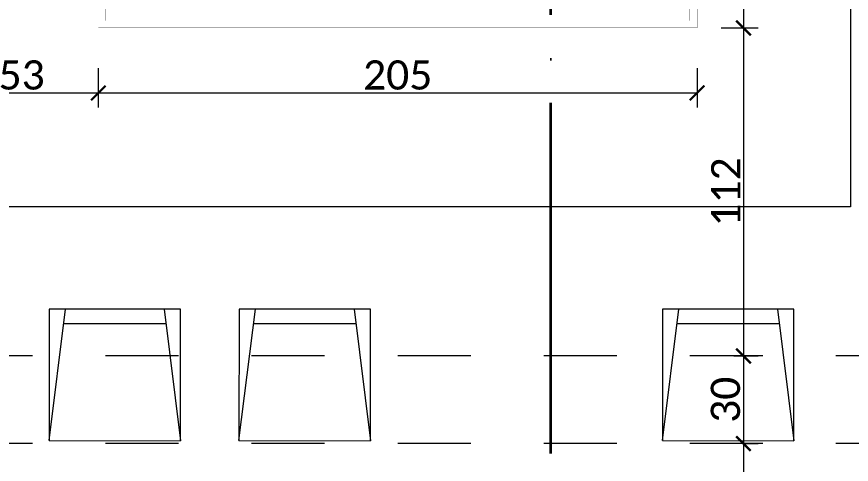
# Model space of a CAD drawing. Header units: centimetres. Extents: x -26724 to 60145, y -23645 to 6771.
# Drawn here: x -11501.2 to -11215.4, y 1805.8 to 1959 of the extents above; entities that cross this region are included whole.
import ezdxf

# ---------------------------------------------------------------- set-up
doc = ezdxf.new("R2010")
doc.units = ezdxf.units.CM
doc.linetypes.add('ACAD_ISO04W100', pattern=[30, 24, -3, 0, -3])
doc.linetypes.add('DALEKOVOD_VN', pattern=[5, 2.5, -2.5])
doc.layers.add('2.IZGLED', color=7, linetype='Continuous', lineweight=13)
doc.layers.add('4.KOTE', color=88, linetype='Continuous', lineweight=15)
doc.layers.add('3.IZGLED 2', color=7, linetype='Continuous', lineweight=9, true_color=0x4a4a4a)
doc.layers.add('IZGLED 2', color=253, linetype='Continuous', lineweight=9, true_color=0x828282)
doc.styles.get("Standard").update_dxf_attribs({"font": 'calibri.ttf'})
doc.dimstyles.new('ja 1 50', dxfattribs={"dimtxt": 10, "dimasz": 5, "dimexe": 5, "dimexo": 5, "dimgap": 1, "dimtad": 1, "dimdec": 0, "dimtxsty": 'Standard', "dimblk": 'ARCHTICK', "dimcen": 2.5, "dimclrd": 256, "dimclrt": 7, "dimadec": 0, "dimazin": 0, "dimtfac": 1, "dimtdec": 0, "dimtix": 1, "dimtmove": 1, "dimatfit": 3, "dimldrblk": 'ARCHTICK', "dimfxl": 10, "dimfxlon": 1, "dimlwd": 0, "dimlwe": 9, "dimarcsym": 0})

# ---------------------------------------------------------------- blocks, each defined once
blk = doc.blocks.new('_ArchTick')
at = {"color": 0, "linetype": 'ByBlock', "const_width": 0.15}
blk.add_lwpolyline([(-0.5, -0.5), (0.5, 0.5)], dxfattribs=at)
blk = doc.blocks.new('*D1905')
at = {"layer": '4.KOTE', "color": 0, "lineweight": 9, "transparency": 16777216}
for p, q in [((-11473.22, 1941.33), (-11473.22, 1927.89)), ((-11525.73, 1938.69), (-11525.73, 1927.89))]:
    blk.add_line(p, q, dxfattribs=at)
at = {"layer": '4.KOTE', "lineweight": 0, "transparency": 16777216}
blk.add_line((-11525.73, 1932.89), (-11473.22, 1932.89), dxfattribs=at)
at = {"layer": 'Defpoints', "color": 0, "transparency": 16777216}
for p in [(-11473.22, 1955.14, 13.5), (-11525.73, 1942.35, 13.5), (-11473.22, 1932.89)]:
    blk.add_point(p, dxfattribs=at)
at = {"layer": '4.KOTE', "lineweight": 0, "transparency": 16777216, "xscale": 5, "yscale": 5, "zscale": 5, "rotation": 180}
blk.add_blockref('_ArchTick', (-11525.73, 1932.89), dxfattribs=at)
at = {"layer": '4.KOTE', "lineweight": 0, "transparency": 16777216, "xscale": 5, "yscale": 5, "zscale": 5}
blk.add_blockref('_ArchTick', (-11473.22, 1932.89), dxfattribs=at)
at = {"layer": '4.KOTE', "color": 7, "transparency": 16777216, "insert": (-11499.48, 1939.01), "char_height": 10, "attachment_point": 5}
blk.add_mtext('53', dxfattribs=at)
blk = doc.blocks.new('*D1906')
at = {"layer": '4.KOTE', "color": 0, "lineweight": 9, "transparency": 16777216}
for p, q in [((-11473.22, 1941.33), (-11473.22, 1927.89)), ((-11268.22, 1941.33), (-11268.22, 1927.89))]:
    blk.add_line(p, q, dxfattribs=at)
at = {"layer": '4.KOTE', "lineweight": 0, "transparency": 16777216}
blk.add_line((-11473.22, 1932.89), (-11268.22, 1932.89), dxfattribs=at)
at = {"layer": 'Defpoints', "color": 0, "transparency": 16777216}
for p in [(-11473.22, 1955.14, 13.5), (-11268.22, 1955.14, 13.5), (-11268.22, 1932.89)]:
    blk.add_point(p, dxfattribs=at)
at = {"layer": '4.KOTE', "lineweight": 0, "transparency": 16777216, "xscale": 5, "yscale": 5, "zscale": 5, "rotation": 180}
blk.add_blockref('_ArchTick', (-11473.22, 1932.89), dxfattribs=at)
at = {"layer": '4.KOTE', "lineweight": 0, "transparency": 16777216, "xscale": 5, "yscale": 5, "zscale": 5}
blk.add_blockref('_ArchTick', (-11268.22, 1932.89), dxfattribs=at)
at = {"layer": '4.KOTE', "color": 7, "transparency": 16777216, "insert": (-11370.72, 1939.01), "char_height": 10, "attachment_point": 5}
blk.add_mtext('205', dxfattribs=at)
blk = doc.blocks.new('*D1910')
at = {"layer": '4.KOTE', "color": 0, "lineweight": 9, "transparency": 16777216}
for p, q in [((-11261.21, 2065.14), (-11247.34, 2065.14)), ((-11259.94, 1955.14), (-11247.34, 1955.14))]:
    blk.add_line(p, q, dxfattribs=at)
at = {"layer": '4.KOTE', "lineweight": 0, "transparency": 16777216}
blk.add_line((-11252.34, 2065.14), (-11252.34, 1955.14), dxfattribs=at)
at = {"layer": 'Defpoints', "color": 0, "transparency": 16777216}
for p in [(-11280.15, 2065.14, 13.5), (-11268.22, 1955.14, 13.5), (-11252.34, 1955.14)]:
    blk.add_point(p, dxfattribs=at)
at = {"layer": '4.KOTE', "lineweight": 0, "transparency": 16777216, "xscale": 5, "yscale": 5, "zscale": 5}
for p, rotation in [((-11252.34, 2065.14), 90), ((-11252.34, 1955.14), 270)]:
    blk.add_blockref('_ArchTick', p, dxfattribs=dict(at, rotation=rotation))
at = {"layer": '4.KOTE', "color": 7, "transparency": 16777216, "insert": (-11258.47, 2010.14), "char_height": 10, "attachment_point": 5, "rotation": 90}
blk.add_mtext('110', dxfattribs=at)
blk = doc.blocks.new('*D1917')
at = {"layer": '4.KOTE', "color": 0, "lineweight": 9, "transparency": 16777216}
for p, q in [((-11259.94, 1955.14), (-11247.34, 1955.14)), ((-11255.66, 1842.89), (-11247.34, 1842.89))]:
    blk.add_line(p, q, dxfattribs=at)
at = {"layer": '4.KOTE', "lineweight": 0, "transparency": 16777216}
blk.add_line((-11252.34, 1955.14), (-11252.34, 1842.89), dxfattribs=at)
at = {"layer": 'Defpoints', "color": 0, "transparency": 16777216}
for p in [(-11268.22, 1955.14, 13.5), (-11258.92, 1842.89, 13.5), (-11252.34, 1842.89)]:
    blk.add_point(p, dxfattribs=at)
at = {"layer": '4.KOTE', "lineweight": 0, "transparency": 16777216, "xscale": 5, "yscale": 5, "zscale": 5}
for p, rotation in [((-11252.34, 1955.14), 90), ((-11252.34, 1842.89), 270)]:
    blk.add_blockref('_ArchTick', p, dxfattribs=dict(at, rotation=rotation))
at = {"layer": '4.KOTE', "color": 7, "transparency": 16777216, "insert": (-11258.39, 1899.01), "char_height": 10, "attachment_point": 5, "rotation": 90}
blk.add_mtext('112', dxfattribs=at)
blk = doc.blocks.new('*D1918')
at = {"layer": '4.KOTE', "color": 0, "lineweight": 9, "transparency": 16777216}
for p, q in [((-11255.66, 1842.89), (-11247.34, 1842.89)), ((-11252.04, 1812.89), (-11247.34, 1812.89))]:
    blk.add_line(p, q, dxfattribs=at)
at = {"layer": '4.KOTE', "lineweight": 0, "transparency": 16777216}
blk.add_line((-11252.34, 1842.89), (-11252.34, 1812.89), dxfattribs=at)
at = {"layer": 'Defpoints', "color": 0, "transparency": 16777216}
for p in [(-11258.92, 1842.89, 13.5), (-11254.34, 1812.89, 13.5), (-11252.34, 1812.89)]:
    blk.add_point(p, dxfattribs=at)
at = {"layer": '4.KOTE', "lineweight": 0, "transparency": 16777216, "xscale": 5, "yscale": 5, "zscale": 5}
for p, rotation in [((-11252.34, 1842.89), 90), ((-11252.34, 1812.89), 270)]:
    blk.add_blockref('_ArchTick', p, dxfattribs=dict(at, rotation=rotation))
at = {"layer": '4.KOTE', "color": 7, "transparency": 16777216, "insert": (-11258.47, 1827.89), "char_height": 10, "attachment_point": 5, "rotation": 90}
blk.add_mtext('30', dxfattribs=at)
blk = doc.blocks.new('*D1919')
at = {"layer": '4.KOTE', "lineweight": 0, "transparency": 16777216}
blk.add_line((-11252.34, 1812.89), (-11252.34, 1749.64), dxfattribs=at)
at = {"layer": '4.KOTE', "color": 0, "lineweight": 9, "transparency": 16777216}
for p, q in [((-11252.04, 1812.89), (-11247.34, 1812.89)), ((-11244.05, 1749.64), (-11257.34, 1749.64))]:
    blk.add_line(p, q, dxfattribs=at)
at = {"layer": 'Defpoints', "color": 0, "transparency": 16777216}
for p in [(-11254.34, 1812.89, 13.5), (-11252.34, 1749.64), (-11231.54, 1749.64, 13.5)]:
    blk.add_point(p, dxfattribs=at)
at = {"layer": '4.KOTE', "lineweight": 0, "transparency": 16777216, "xscale": 5, "yscale": 5, "zscale": 5}
for p, rotation in [((-11252.34, 1812.89), 90), ((-11252.34, 1749.64), 270)]:
    blk.add_blockref('_ArchTick', p, dxfattribs=dict(at, rotation=rotation))
at = {"layer": '4.KOTE', "color": 7, "transparency": 16777216, "insert": (-11258.47, 1781.26), "char_height": 10, "attachment_point": 5, "rotation": 90}
blk.add_mtext('63', dxfattribs=at)
blk = doc.blocks.new('*D1936')
at = {"layer": '4.KOTE', "color": 0, "lineweight": 9, "transparency": 16777216}
for p, q in [((-11225.72, 1086.77), (-11225.72, 1071.77)), ((-11430.72, 1085.09), (-11430.72, 1071.77))]:
    blk.add_line(p, q, dxfattribs=at)
at = {"layer": '4.KOTE', "lineweight": 0, "transparency": 16777216}
blk.add_line((-11430.72, 1076.77), (-11225.72, 1076.77), dxfattribs=at)
at = {"layer": 'Defpoints', "color": 0, "transparency": 16777216}
for p in [(-11225.72, 2196.5, 13.5), (-11430.72, 1097.87, 13.5), (-11225.72, 1076.77)]:
    blk.add_point(p, dxfattribs=at)
at = {"layer": '4.KOTE', "lineweight": 0, "transparency": 16777216, "xscale": 5, "yscale": 5, "zscale": 5, "rotation": 180}
blk.add_blockref('_ArchTick', (-11430.72, 1076.77), dxfattribs=at)
at = {"layer": '4.KOTE', "lineweight": 0, "transparency": 16777216, "xscale": 5, "yscale": 5, "zscale": 5}
blk.add_blockref('_ArchTick', (-11225.72, 1076.77), dxfattribs=at)
at = {"layer": '4.KOTE', "color": 7, "transparency": 16777216, "insert": (-11328.22, 1082.89), "char_height": 10, "attachment_point": 5}
blk.add_mtext('205', dxfattribs=at)
blk = doc.blocks.new('*D2089')
at = {"layer": '4.KOTE', "color": 0, "lineweight": 9, "transparency": 16777216}
for p, q in [((-6.71, 1833.89), (-18.93, 1833.89)), ((-23.93, 1743.89), (-8.93, 1743.89))]:
    blk.add_line(p, q, dxfattribs=at)
at = {"layer": '4.KOTE', "lineweight": 0, "transparency": 16777216}
blk.add_line((-13.93, 1833.89), (-13.93, 1743.89), dxfattribs=at)
at = {"layer": 'Defpoints', "color": 0, "transparency": 16777216}
for p in [(0, 1833.89, 13.5), (-18710.07, 1743.89, 13.5), (-13.93, 1743.89)]:
    blk.add_point(p, dxfattribs=at)
at = {"layer": '4.KOTE', "lineweight": 0, "transparency": 16777216, "xscale": 5, "yscale": 5, "zscale": 5}
for p, rotation in [((-13.93, 1833.89), 90), ((-13.93, 1743.89), 270)]:
    blk.add_blockref('_ArchTick', p, dxfattribs=dict(at, rotation=rotation))
at = {"layer": '4.KOTE', "color": 7, "transparency": 16777216, "insert": (-20.05, 1788.89), "char_height": 10, "attachment_point": 5, "rotation": 90}
blk.add_mtext('90', dxfattribs=at)

msp = doc.modelspace()

# ---------------------------------------------------------------- linework, layer by layer
at = {"layer": '2.IZGLED', "color": 116, "ltscale": 12, "true_color": 0x136734, "const_width": 0.1, "elevation": 13.5}
msp.add_lwpolyline([(-11473.22, 2065.14), (-11268.22, 2065.14), (-11268.22, 1955.14), (-11473.22, 1955.14), (-11473.22, 2065.14)], dxfattribs=at)
at = {"layer": '2.IZGLED', "color": 1, "linetype": 'DALEKOVOD_VN', "ltscale": 3, "const_width": 0.1, "elevation": 13.5}
msp.add_lwpolyline([(-11470.72, 2062.64), (-11270.72, 2062.64), (-11270.72, 1957.64), (-11470.72, 1957.64)], close=True, dxfattribs=at)
at = {"layer": '3.IZGLED 2', "transparency": 33554687}
for p, q in [((-11490.07, 1813.91, 27), (-11484.42, 1858.91, 27)), ((-11490.05, 1858.91, 27), (-11490.07, 1813.91, 27)), ((-11445.05, 1858.89, 27), (-11490.05, 1858.91, 27)), ((-11490.05, 1858.91, 27), (-11490.05, 1858.91, 27)), ((-11450.67, 1858.89, 27), (-11445.07, 1813.89, 27)), ((-11445.07, 1813.89, 27), (-11445.05, 1858.89, 27)), ((-11425.07, 1813.91, 27), (-11419.42, 1858.91, 27)), ((-11425.05, 1858.91, 27), (-11425.07, 1813.91, 27)), ((-11380.05, 1858.89, 27), (-11425.05, 1858.91, 27)), ((-11425.05, 1858.91, 27), (-11425.05, 1858.91, 27)), ((-11385.67, 1858.89, 27), (-11380.07, 1813.89, 27)), ((-11380.07, 1813.89, 27), (-11380.05, 1858.89, 27)), ((-11280.11, 1813.91, 13.5), (-11274.47, 1858.91, 13.5)), ((-11280.09, 1858.91, 13.5), (-11280.11, 1813.91, 13.5)), ((-11235.09, 1858.89, 13.5), (-11280.09, 1858.91, 13.5)), ((-11280.09, 1858.91, 13.5), (-11280.09, 1858.91, 13.5)), ((-11240.72, 1858.89, 13.5), (-11235.11, 1813.89, 13.5)), ((-11235.11, 1813.89, 13.5), (-11235.09, 1858.89, 13.5)), ((-11450.05, 1853.89, 27), (-11485.05, 1853.91, 27)), ((-11385.05, 1853.89, 27), (-11420.05, 1853.91, 27)), ((-11240.09, 1853.89, 13.5), (-11275.09, 1853.91, 13.5)), ((-11490.07, 1813.91, 27), (-11445.07, 1813.89, 27)), ((-11425.07, 1813.91, 27), (-11380.07, 1813.89, 27)), ((-11280.11, 1813.91, 13.5), (-11235.11, 1813.89, 13.5))]:
    msp.add_line(p, q, dxfattribs=at)
at = {"layer": '3.IZGLED 2', "color": 4, "linetype": 'DALEKOVOD_VN', "ltscale": 10}
for p, q in [((-10845.73, 1842.89, 13.5), (-11525.71, 1842.89, 13.5)), ((-10845.73, 1812.89, 13.5), (-11525.71, 1812.89, 13.5))]:
    msp.add_line(p, q, dxfattribs=at)
at = {"layer": '3.IZGLED 2', "ltscale": 12, "elevation": 13.5}
msp.add_lwpolyline([(-11215.71, 1893.89), (-11525.73, 1893.89), (-11525.73, 2263.89), (-11215.71, 2263.89)], close=True, dxfattribs=at)
at = {"layer": 'IZGLED 2', "color": 32, "linetype": 'ACAD_ISO04W100', "lineweight": 35, "ltscale": 5}
msp.add_line((-11318.27, 458.59), (-11318.27, 2532.2), dxfattribs=at)

# ---------------------------------------------------------------- dimensions: what is measured, and where the dimension line sits
at = {"layer": '4.KOTE'}
for base, p1, p2, picture, middle in [((-11225.72, 1076.77), (-11430.72, 1097.87, 13.5), (-11225.72, 2196.5, 13.5), '*D1936', (-11328.22, 1082.89)), ((-11473.22, 1932.89), (-11525.73, 1942.35, 13.5), (-11473.22, 1955.14, 13.5), '*D1905', (-11499.48, 1939.01)), ((-11268.22, 1932.89), (-11473.22, 1955.14, 13.5), (-11268.22, 1955.14, 13.5), '*D1906', (-11370.72, 1939.01))]:
    dim = msp.add_linear_dim(base=base, p1=p1, p2=p2, dimstyle='ja 1 50', dxfattribs=at)
    dim.commit()
    dim.dimension.update_dxf_attribs({"geometry": picture, "text_midpoint": middle})
for base, p1, p2, picture, middle in [((-11252.34, 1955.14), (-11280.15, 2065.14, 13.5), (-11268.22, 1955.14, 13.5), '*D1910', (-11258.47, 2010.14)), ((-11252.34, 1842.89), (-11268.22, 1955.14, 13.5), (-11258.92, 1842.89, 13.5), '*D1917', (-11258.39, 1899.01)), ((-11252.34, 1812.89), (-11258.92, 1842.89, 13.5), (-11254.34, 1812.89, 13.5), '*D1918', (-11258.47, 1827.89)), ((-13.93, 1743.89), (0, 1833.89, 13.5), (-18710.07, 1743.89, 13.5), '*D2089', (-20.05, 1788.89)), ((-11252.34, 1749.64), (-11254.34, 1812.89, 13.5), (-11231.54, 1749.64, 13.5), '*D1919', (-11258.47, 1781.26))]:
    dim = msp.add_linear_dim(base=base, p1=p1, p2=p2, angle=90, dimstyle='ja 1 50', dxfattribs=at)
    dim.commit()
    dim.dimension.update_dxf_attribs({"geometry": picture, "text_midpoint": middle})

doc.saveas('drawing.dxf')
